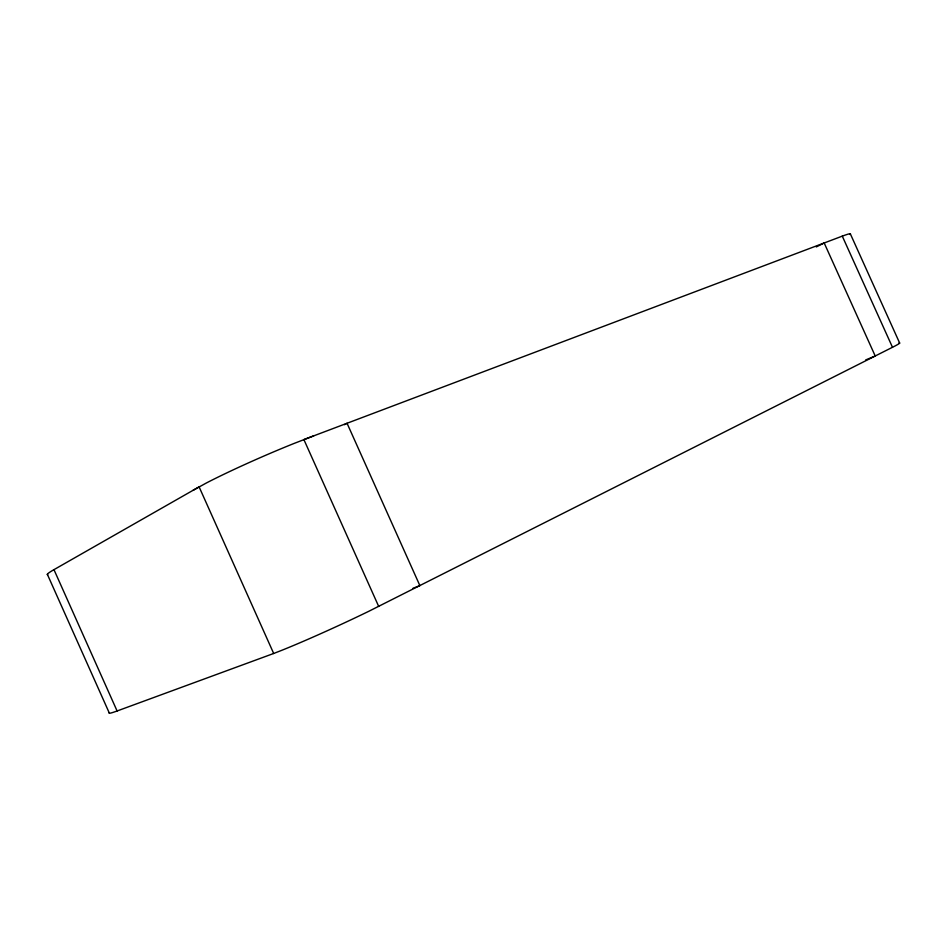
<?xml version="1.0" encoding="UTF-8"?>
<svg xmlns="http://www.w3.org/2000/svg" width="947" height="947" viewBox="0 0 947 947"><rect width="100%" height="100%" fill="white"/><g stroke="black" fill="none" stroke-linecap="round" stroke-linejoin="round"><path stroke-width="1.42" d="M193.081 490.297L206.292 483.029A85.632 5.741 -23.6 0 1 293.594 443.634L313.694 435.869M47.717 574.793A78.909 4.309 -23.3 0 1 53.967 569.656L199.107 486.865L273.683 653.477L281.271 650.518A85.704 4.214 -24.7 0 0 368.762 611.312L892.488 347.289A59.306 1.93 -23.8 0 0 899.011 343.039M344.459 424.694L347.052 423.273L419.888 585.648L412.987 588.276M816.278 246.93L824.186 242.977L875.217 356.001L865.688 359.943M849.98 234.477A59.282 2.64 -24.8 0 0 842.285 236.134L303.892 439.574L378.693 606.423M109.343 712.76A78.968 3.161 -24.8 0 0 117.097 710.984L273.683 653.477M850.37 233.909L899.65 343.039M842.285 236.134L892.488 347.289M53.967 569.656L117.097 710.984M47.35 574.32L109.379 713.209"/></g></svg>
